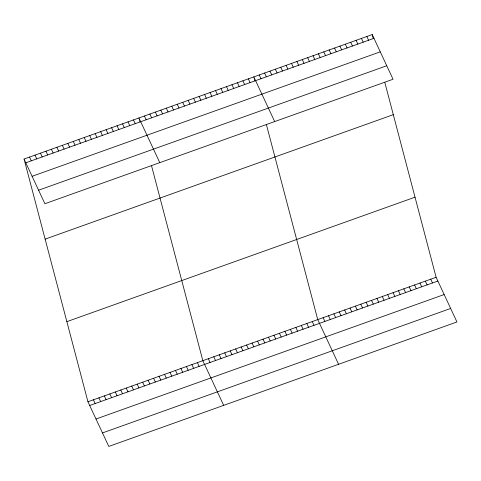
<?xml version="1.0" encoding="UTF-8"?>
<svg xmlns="http://www.w3.org/2000/svg" width="481" height="481" viewBox="0 0 481 481"><rect width="100%" height="100%" fill="white"/><g stroke="black" fill="none" stroke-linecap="round" stroke-linejoin="round"><path stroke-width="0.72" d="M24.05 159.031L372.216 34.566L393.055 79.251L44.889 203.722L24.05 159.031L87.945 401.749L108.784 446.434L456.95 321.969L436.111 277.278L384.866 82.624M25.806 162.794L373.971 38.324M32.101 176.299L380.267 51.834M38.588 190.211L386.76 65.747M45.136 239.129L393.302 114.664M66.859 321.651L415.025 197.186M87.945 401.749L436.111 277.278M89.7 405.507L437.866 281.042M95.996 419.011L444.161 294.546M102.483 432.93L450.655 308.459M366.835 36.49L368.59 40.248M361.453 38.414L363.209 42.172M356.078 40.338L357.828 44.096M350.697 42.262L352.447 46.02M345.316 44.186L347.066 47.944M339.935 46.11L341.684 49.868M334.554 48.034L336.303 51.792M329.172 49.952L330.922 53.716M430.729 279.202L432.485 282.966M323.791 51.876L325.541 55.64M425.348 281.126L427.104 284.884M318.41 53.8L320.166 57.564M419.973 283.05L421.723 286.808M313.029 55.724L314.784 59.488M414.592 284.974L416.342 288.732M307.648 57.648L309.403 61.406M409.211 286.898L410.96 290.656M302.266 59.572L304.022 63.33M403.83 288.822L405.579 292.58M296.885 61.496L298.641 65.254M398.448 290.746L400.198 294.504M291.504 63.42L293.26 67.178M393.067 292.67L394.817 296.428M286.123 65.344L287.878 69.102M387.686 294.594L389.436 298.352M280.742 67.268L282.497 71.026M382.305 296.518L384.06 300.276M275.366 69.192L277.116 72.95M376.924 298.442L378.679 302.2M269.985 71.116L271.735 74.874M371.542 300.366L373.298 304.124M264.604 73.04L266.354 76.798M366.161 302.284L367.917 306.048M259.223 74.964L260.973 78.722M360.78 304.208L362.536 307.972M274.681 121.573L253.842 76.888L254.894 80.892M355.399 306.132L357.155 309.896M248.37 78.842L250.12 82.6M350.018 308.056L351.773 311.814M242.899 80.796L244.649 84.554M344.637 309.98L346.392 313.738M237.428 82.75L239.177 86.514M339.261 311.904L341.011 315.662M231.956 84.71L233.706 88.468M333.88 313.828L335.63 317.586M226.485 86.664L228.241 90.422M328.499 315.752L330.249 319.51M221.013 88.618L222.769 92.382M323.118 317.676L324.867 321.434M215.542 90.578L217.298 94.336M338.576 364.285L317.737 319.6L266.492 124.94M210.071 92.532L211.826 96.29M312.265 321.555L314.015 325.312M204.599 94.486L206.355 98.25M306.794 323.509L308.543 327.272M199.128 96.447L200.884 100.204M301.322 325.469L303.072 329.226M193.657 98.401L195.412 102.158M295.851 327.423L297.601 331.181M188.185 100.355L189.941 104.112M290.38 329.377L292.135 333.141M182.714 102.315L184.47 106.073M284.908 331.337L286.664 335.095M177.242 104.269L178.998 108.027M279.437 333.291L281.193 337.049M171.771 106.223L173.527 109.981M273.966 335.245L275.721 339.009M166.3 108.177L168.055 111.941M268.494 337.205L270.25 340.963M160.828 110.137L162.584 113.895M263.023 339.159L264.778 342.917M155.357 112.091L157.113 115.849M257.551 341.113L259.307 344.871M149.886 114.045L151.641 117.809M252.08 343.073L253.836 346.831M144.414 116.005L146.17 119.763M246.609 345.027L248.364 348.785M159.782 162.644L138.943 117.959L140.001 121.964M241.137 346.981L242.893 350.739M133.471 119.913L135.227 123.677M235.666 348.935L237.422 352.699M128 121.873L129.756 125.631M230.195 350.896L231.95 354.653M122.529 123.827L124.284 127.585M224.723 352.85L226.479 356.607M117.063 125.781L118.813 129.539M219.252 354.804L221.007 358.567M111.592 127.736L113.342 131.499M213.78 356.764L215.536 360.522M106.121 129.696L107.87 133.453M208.309 358.718L210.065 362.476M100.649 131.65L102.399 135.408M223.677 405.363L202.838 360.672L151.599 166.017M95.178 133.604L96.928 137.368M197.366 362.632L199.122 366.39M89.706 135.564L91.456 139.322M191.895 364.586L193.651 368.344M84.235 137.518L85.985 141.276M186.424 366.54L188.179 370.298M78.764 139.472L80.513 143.236M180.958 368.5L182.708 372.258M73.292 141.432L75.042 145.19M175.487 370.454L177.236 374.212M67.821 143.386L69.571 147.144M170.015 372.408L171.765 376.166M62.35 145.34L64.099 149.098M164.544 374.362L166.294 378.126M56.878 147.3L58.628 151.058M159.073 376.322L160.822 380.08M51.407 149.254L53.157 153.012M153.601 378.276L155.351 382.034M45.935 151.208L47.685 154.966M148.13 380.23L149.88 383.994M40.464 153.162L42.214 156.926M142.659 382.191L144.408 385.948M34.993 155.122L36.742 158.88M137.187 384.145L138.937 387.902M29.521 157.077L31.277 160.834M131.716 386.099L133.465 389.863M126.244 388.059L127.994 391.817M120.773 390.013L122.523 393.771M115.302 391.967L117.051 395.725M109.83 393.927L111.58 397.685M104.359 395.881L106.109 399.639M98.888 397.835L100.637 401.593M93.416 399.789L95.172 403.553M372.216 34.566L373.274 38.57"/></g></svg>
